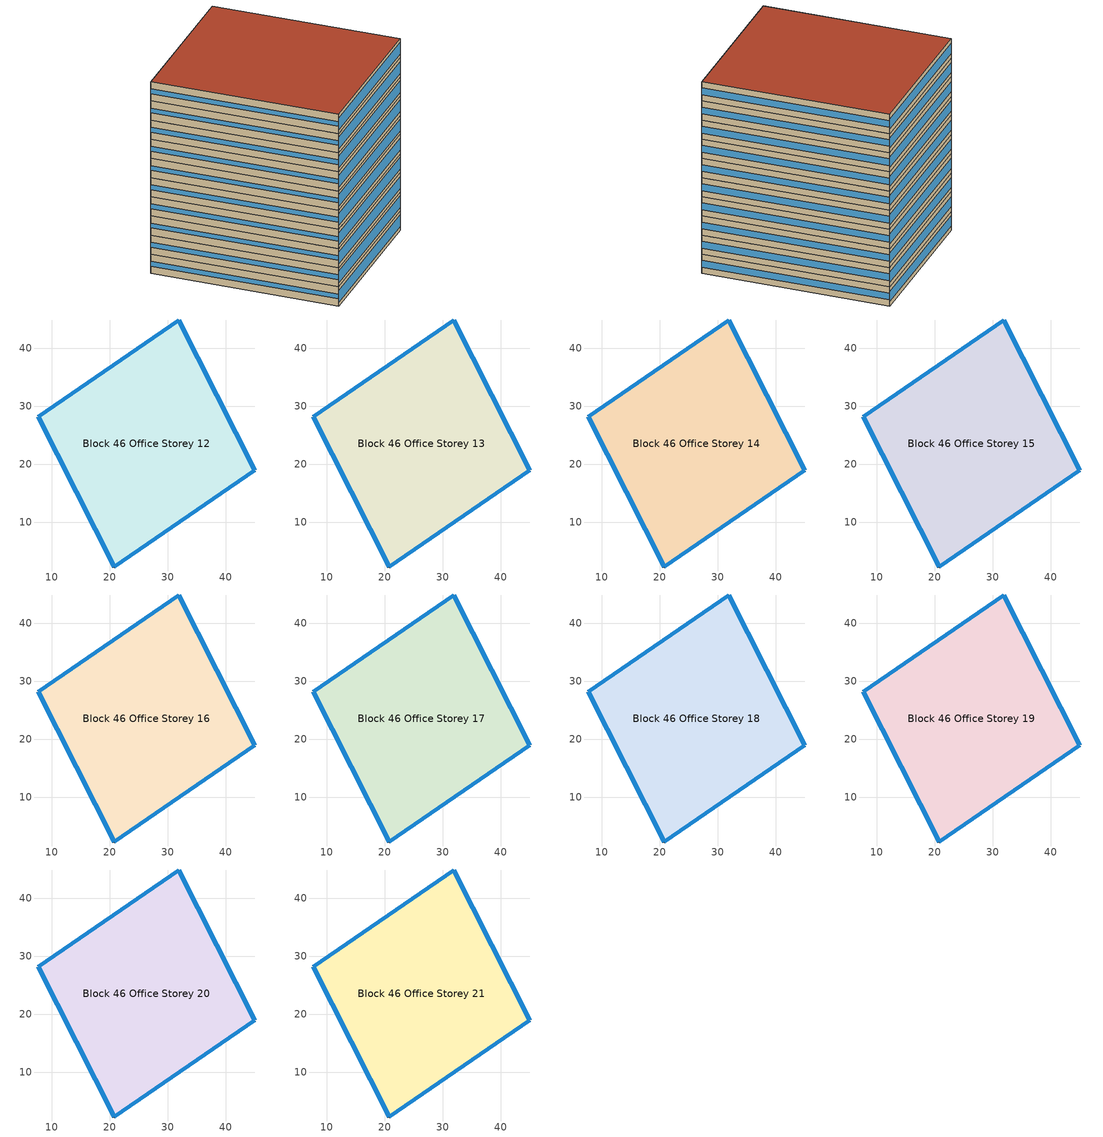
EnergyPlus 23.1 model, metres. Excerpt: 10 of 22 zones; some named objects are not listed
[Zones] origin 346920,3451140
Block 46 Office Storey 12
 floor outside (Project Floor): 31.9,44.92 45.06,19 20.79,2.28 7.63,28.2 z34.91
 wall outside (Project Wall): 7.63,28.2 20.79,2.28 45.06,19 31.9,44.92 7.63,28.2 z34.91:37.82
 window (Office_west_window_construction): 7.64,28.18 20.79,2.29 z36:36.73
 window (Office_south_window_construction): 20.8,2.29 45.04,19 z35.49:37.24
 window (Office_east_window_construction): 45.05,19.02 31.9,44.9 z35.85:36.87
 window (Office_north_window_construction): 31.88,44.91 7.65,28.2 z35.64:37.09
 roof outside (Project Ceiling): 45.06,19 31.9,44.92 7.63,28.2 20.79,2.28 z37.82
Block 46 Office Storey 13
 floor outside (Project Floor): 31.9,44.92 45.06,19 20.79,2.28 7.63,28.2 z37.82
 wall outside (Project Wall): 7.63,28.2 20.79,2.28 45.06,19 31.9,44.92 7.63,28.2 z37.82:40.73
 window (Office_west_window_construction): 7.64,28.18 20.79,2.29 z38.91:39.64
 window (Office_south_window_construction): 20.8,2.29 45.04,19 z38.4:40.15
 window (Office_east_window_construction): 45.05,19.02 31.9,44.9 z38.76:39.78
 window (Office_north_window_construction): 31.88,44.91 7.65,28.2 z38.55:40
 roof outside (Project Ceiling): 45.06,19 31.9,44.92 7.63,28.2 20.79,2.28 z40.73
Block 46 Office Storey 14
 floor outside (Project Floor): 31.9,44.92 45.06,19 20.79,2.28 7.63,28.2 z40.73
 wall outside (Project Wall): 7.63,28.2 20.79,2.28 45.06,19 31.9,44.92 7.63,28.2 z40.73:43.64
 window (Office_west_window_construction): 7.64,28.18 20.79,2.29 z41.82:42.55
 window (Office_south_window_construction): 20.8,2.29 45.04,19 z41.31:43.05
 window (Office_east_window_construction): 45.05,19.02 31.9,44.9 z41.67:42.69
 window (Office_north_window_construction): 31.88,44.91 7.65,28.2 z41.45:42.91
 roof outside (Project Ceiling): 45.06,19 31.9,44.92 7.63,28.2 20.79,2.28 z43.64
Block 46 Office Storey 15
 floor outside (Project Floor): 31.9,44.92 45.06,19 20.79,2.28 7.63,28.2 z43.64
 wall outside (Project Wall): 7.63,28.2 20.79,2.28 45.06,19 31.9,44.92 7.63,28.2 z43.64:46.55
 window (Office_west_window_construction): 7.64,28.18 20.79,2.29 z44.73:45.45
 window (Office_south_window_construction): 20.8,2.29 45.04,19 z44.22:45.96
 window (Office_east_window_construction): 45.05,19.02 31.9,44.9 z44.58:45.6
 window (Office_north_window_construction): 31.88,44.91 7.65,28.2 z44.36:45.82
 roof outside (Project Ceiling): 45.06,19 31.9,44.92 7.63,28.2 20.79,2.28 z46.55
Block 46 Office Storey 16
 floor outside (Project Floor): 31.9,44.92 45.06,19 20.79,2.28 7.63,28.2 z46.55
 wall outside (Project Wall): 7.63,28.2 20.79,2.28 45.06,19 31.9,44.92 7.63,28.2 z46.55:49.45
 window (Office_west_window_construction): 7.64,28.18 20.79,2.29 z47.64:48.36
 window (Office_south_window_construction): 20.8,2.29 45.04,19 z47.13:48.87
 window (Office_east_window_construction): 45.05,19.02 31.9,44.9 z47.49:48.51
 window (Office_north_window_construction): 31.88,44.91 7.65,28.2 z47.27:48.73
 roof outside (Project Ceiling): 45.06,19 31.9,44.92 7.63,28.2 20.79,2.28 z49.45
Block 46 Office Storey 17
 floor outside (Project Floor): 31.9,44.92 45.06,19 20.79,2.28 7.63,28.2 z49.45
 wall outside (Project Wall): 7.63,28.2 20.79,2.28 45.06,19 31.9,44.92 7.63,28.2 z49.45:52.36
 window (Office_west_window_construction): 7.64,28.18 20.79,2.29 z50.55:51.27
 window (Office_south_window_construction): 20.8,2.29 45.04,19 z50.04:51.78
 window (Office_east_window_construction): 45.05,19.02 31.9,44.9 z50.4:51.42
 window (Office_north_window_construction): 31.88,44.91 7.65,28.2 z50.18:51.64
 roof outside (Project Ceiling): 45.06,19 31.9,44.92 7.63,28.2 20.79,2.28 z52.36
Block 46 Office Storey 18
 floor outside (Project Floor): 31.9,44.92 45.06,19 20.79,2.28 7.63,28.2 z52.36
 wall outside (Project Wall): 7.63,28.2 20.79,2.28 45.06,19 31.9,44.92 7.63,28.2 z52.36:55.27
 window (Office_west_window_construction): 7.64,28.18 20.79,2.29 z53.45:54.18
 window (Office_south_window_construction): 20.8,2.29 45.04,19 z52.95:54.69
 window (Office_east_window_construction): 45.05,19.02 31.9,44.9 z53.31:54.33
 window (Office_north_window_construction): 31.88,44.91 7.65,28.2 z53.09:54.55
 roof outside (Project Ceiling): 45.06,19 31.9,44.92 7.63,28.2 20.79,2.28 z55.27
Block 46 Office Storey 19
 floor outside (Project Floor): 31.9,44.92 45.06,19 20.79,2.28 7.63,28.2 z55.27
 wall outside (Project Wall): 7.63,28.2 20.79,2.28 45.06,19 31.9,44.92 7.63,28.2 z55.27:58.18
 window (Office_west_window_construction): 7.64,28.18 20.79,2.29 z56.36:57.09
 window (Office_south_window_construction): 20.8,2.29 45.04,19 z55.85:57.6
 window (Office_east_window_construction): 45.05,19.02 31.9,44.9 z56.22:57.24
 window (Office_north_window_construction): 31.88,44.91 7.65,28.2 z56:57.45
 roof outside (Project Ceiling): 45.06,19 31.9,44.92 7.63,28.2 20.79,2.28 z58.18
Block 46 Office Storey 20
 floor outside (Project Floor): 31.9,44.92 45.06,19 20.79,2.28 7.63,28.2 z58.18
 wall outside (Project Wall): 7.63,28.2 20.79,2.28 45.06,19 31.9,44.92 7.63,28.2 z58.18:61.09
 window (Office_west_window_construction): 7.64,28.18 20.79,2.29 z59.27:60
 window (Office_south_window_construction): 20.8,2.29 45.04,19 z58.76:60.51
 window (Office_east_window_construction): 45.05,19.02 31.9,44.9 z59.13:60.15
 window (Office_north_window_construction): 31.88,44.91 7.65,28.2 z58.91:60.36
 roof outside (Project Ceiling): 45.06,19 31.9,44.92 7.63,28.2 20.79,2.28 z61.09
Block 46 Office Storey 21
 floor outside (Project Floor): 31.9,44.92 45.06,19 20.79,2.28 7.63,28.2 z61.09
 wall outside (Project Wall): 7.63,28.2 20.79,2.28 45.06,19 31.9,44.92 7.63,28.2 z61.09:64
 window (Office_west_window_construction): 7.64,28.18 20.79,2.29 z62.18:62.91
 window (Office_south_window_construction): 20.8,2.29 45.04,19 z61.67:63.42
 window (Office_east_window_construction): 45.05,19.02 31.9,44.9 z62.04:63.05
 window (Office_north_window_construction): 31.88,44.91 7.65,28.2 z61.82:63.27
 roof outside (Project Flat Roof): 45.06,19 31.9,44.92 7.63,28.2 20.79,2.28 z64
[Building]
Building_1: North Axis=0; Terrain=City; Loads Convergence Tolerance Value=0.04; Temperature Convergence Tolerance Value=0.4; Solar Distribution=FullExterior; Maximum Number of Warmup Days=25; Minimum Number of Warmup Days=6
[Site:Location]
CHN Design_Conditions: Latitude=30; Longitude=114; Time Zone=8; Elevation=12
[SIZINGPERIOD:DESIGNDAY] Day of Month=21; DryBulb Temperature Range Modifier Type=DefaultMultipliers; Humidity Condition Type=Wetbulb; Barometric Pressure=101181; Rain Indicator=No; Snow Indicator=No; Daylight Saving Time Indicator=No; Sky Clearness=0; Begin Environment Reset Mode=FullResetAtBeginEnvironment
Name | Month | Day Type | Maximum DryBulb Temperature | Daily DryBulb Temperature Range | Wetbulb or DewPoint at Maximum DryBulb | Wind Speed | Wind Direction | Solar Model Indicator | ASHRAE Clear Sky Optical Depth for Beam Irradiance taub | ASHRAE Clear Sky Optical Depth for Diffuse Irradiance taud
Ann Htg 99.6% Condns DB | 1 | WinterDesignDay | -10 | 0 | -4.8 | 1 | 340 | ASHRAEClearSky | 0 | 0
Ann Clg .4% Condns DB=>MWB | 7 | SummerDesignDay | 40 | 6.6 | 27.1 | 3.5 | 220 | ASHRAETau | 0.781 | 1.413
[MATERIAL]
DefaultMaterial: Roughness=Rough; Thickness=0.1; Conductivity=0.1; Density=1000; Specific Heat=1000; Thermal Absorptance=0.9; Solar Absorptance=0.7; Visible Absorptance=0.7
[WINDOWMATERIAL:SIMPLEGLAZINGSYSTEM] UFactor=1.6; Visible Transmittance=0.6
Name | Solar Heat Gain Coefficient
Office_east_window; Office_south_window; Office_west_window | 0.3
Office_north_window | 0.35
[CONSTRUCTION]
Project Wall; Project Floor; Project Flat Roof; Project Ceiling: DefaultMaterial
Office_east_window_construction: Office_east_window
Office_south_window_construction: Office_south_window
Office_west_window_construction: Office_west_window
Office_north_window_construction: Office_north_window
[SPACE] Ceiling Height=autocalculate; Volume=autocalculate; Floor Area=autocalculate; Space Type=Office
Name | Zone
Block 46 Office Storey 12_space | Block 46 Office Storey 12
Block 46 Office Storey 13_space | Block 46 Office Storey 13
Block 46 Office Storey 14_space | Block 46 Office Storey 14
Block 46 Office Storey 15_space | Block 46 Office Storey 15
Block 46 Office Storey 16_space | Block 46 Office Storey 16
Block 46 Office Storey 17_space | Block 46 Office Storey 17
Block 46 Office Storey 18_space | Block 46 Office Storey 18
Block 46 Office Storey 19_space | Block 46 Office Storey 19
Block 46 Office Storey 20_space | Block 46 Office Storey 20
Block 46 Office Storey 21_space | Block 46 Office Storey 21
[SPACELIST]
Office: Block 46 Office Storey 0_space, Block 46 Office Storey 1_space, Block 46 Office Storey 2_space, Block 46 Office Storey 3_space, Block 46 Office Storey 4_space, Block 46 Office Storey 5_space, Block 46 Office Storey 6_space, Block 46 Office Storey 7_space, Block 46 Office Storey 8_space, Block 46 Office Storey 9_space, Block 46 Office Storey 10_space, Block 46 Office Storey 11_space, Block 46 Office Storey 12_space, Block 46 Office Storey 13_space, Block 46 Office Storey 14_space, Block 46 Office Storey 15_space, Block 46 Office Storey 16_space, Block 46 Office Storey 17_space, Block 46 Office Storey 18_space, Block 46 Office Storey 19_space, Block 46 Office Storey 20_space, Block 46 Office Storey 21_space
[ZONE] Type=1; Multiplier=1; Ceiling Height=autocalculate; Volume=autocalculate; Floor Area=autocalculate; Part of Total Floor Area=Yes
Block 46 Office Storey 12; Block 46 Office Storey 13; Block 46 Office Storey 14; Block 46 Office Storey 15; Block 46 Office Storey 16; Block 46 Office Storey 17; Block 46 Office Storey 18; Block 46 Office Storey 19; Block 46 Office Storey 20; Block 46 Office Storey 21
[PEOPLE]
People_for_office: Zone or ZoneList or Space or SpaceList=Office; Number of People Schedule=SeasonalSchedule_Schedule_office_people; Number of People Calculation Method=People/Area; People per Floor Area=0.1; Fraction Radiant=0.3; Sensible Heat Fraction=autocalculate; Activity Level Schedule=SeasonalSchedule_Schedule_office_activity; Carbon Dioxide Generation Rate=3.82e-08; Enable ASHRAE 55 Comfort Warnings=No; Mean Radiant Temperature Calculation Type=ZoneAveraged; Clothing Insulation Calculation Method=ClothingInsulationSchedule; Cold Stress Temperature Threshold=15.56; Heat Stress Temperature Threshold=30
[LIGHTS]
Light_for_office: Zone or ZoneList or Space or SpaceList=Office; Schedule=SeasonalSchedule_office_lighting; Design Level Calculation Method=Watts/Area; Watts per Zone Floor Area=8; Return Air Fraction=0; Fraction Radiant=0.32; Fraction Visible=0.25; Fraction Replaceable=1; EndUse Subcategory=General; Return Air Fraction Calculated from Plenum Temperature=No; Return Air Fraction Function of Plenum Temperature Coefficient 1=0; Return Air Fraction Function of Plenum Temperature Coefficient 2=0
[ELECTRICEQUIPMENT]
Equipment_for_office: Zone or ZoneList or Space or SpaceList=Office; Schedule=SeasonalSchedule_Schedule_office_equipment; Design Level Calculation Method=Watts/Area; Watts per Zone Floor Area=15; Fraction Latent=0; Fraction Radiant=0; Fraction Lost=0; EndUse Subcategory=Electric Equipment
[DAYLIGHTING:CONTROLS] Illuminance Setpoint at Reference Point 1=300
Name | Zone or Space | Glare Calculation Daylighting Reference Point | Daylighting Reference Point 1
Dlight_Block 46 Office Storey 12 | Block 46 Office Storey 12 | Rpoint_Block 46 Office Storey 12 | Rpoint_Block 46 Office Storey 12
Dlight_Block 46 Office Storey 13 | Block 46 Office Storey 13 | Rpoint_Block 46 Office Storey 13 | Rpoint_Block 46 Office Storey 13
Dlight_Block 46 Office Storey 14 | Block 46 Office Storey 14 | Rpoint_Block 46 Office Storey 14 | Rpoint_Block 46 Office Storey 14
Dlight_Block 46 Office Storey 15 | Block 46 Office Storey 15 | Rpoint_Block 46 Office Storey 15 | Rpoint_Block 46 Office Storey 15
Dlight_Block 46 Office Storey 16 | Block 46 Office Storey 16 | Rpoint_Block 46 Office Storey 16 | Rpoint_Block 46 Office Storey 16
Dlight_Block 46 Office Storey 17 | Block 46 Office Storey 17 | Rpoint_Block 46 Office Storey 17 | Rpoint_Block 46 Office Storey 17
Dlight_Block 46 Office Storey 18 | Block 46 Office Storey 18 | Rpoint_Block 46 Office Storey 18 | Rpoint_Block 46 Office Storey 18
Dlight_Block 46 Office Storey 19 | Block 46 Office Storey 19 | Rpoint_Block 46 Office Storey 19 | Rpoint_Block 46 Office Storey 19
Dlight_Block 46 Office Storey 20 | Block 46 Office Storey 20 | Rpoint_Block 46 Office Storey 20 | Rpoint_Block 46 Office Storey 20
Dlight_Block 46 Office Storey 21 | Block 46 Office Storey 21 | Rpoint_Block 46 Office Storey 21 | Rpoint_Block 46 Office Storey 21
[HVACTEMPLATE:ZONE:IDEALLOADSAIRSYSTEM] Template Thermostat=Thermostat_for_office; Maximum Heating Supply Air Temperature=50; Minimum Cooling Supply Air Temperature=13; Maximum Heating Supply Air Humidity Ratio=0.0156; Minimum Cooling Supply Air Humidity Ratio=0.0077; Heating Limit=NoLimit; Cooling Limit=NoLimit; Dehumidification Control Type=ConstantSensibleHeatRatio; Cooling Sensible Heat Ratio=0.7; Dehumidification Setpoint=60; Humidification Control Type=None; Humidification Setpoint=30; Outdoor Air Method=DetailedSpecification; Outdoor Air Flow Rate per Person=0.00944; Outdoor Air Flow Rate per Zone Floor Area=0; Outdoor Air Flow Rate per Zone=0; Design Specification Outdoor Air Object=Ventilation_for_office; Demand Controlled Ventilation Type=None; Outdoor Air Economizer Type=NoEconomizer; Heat Recovery Type=None; Sensible Heat Recovery Effectiveness=0.7; Latent Heat Recovery Effectiveness=0.65
Block 46 Office Storey 12; Block 46 Office Storey 13; Block 46 Office Storey 14; Block 46 Office Storey 15; Block 46 Office Storey 16; Block 46 Office Storey 17; Block 46 Office Storey 18; Block 46 Office Storey 19; Block 46 Office Storey 20; Block 46 Office Storey 21
[DESIGNSPECIFICATION:OUTDOORAIR]
Ventilation_for_office: Outdoor Air Method=Flow/Person; Outdoor Air Flow per Person=0.00833333; Outdoor Air Flow per Zone Floor Area=0; Outdoor Air Flow per Zone=0; Outdoor Air Flow Air Changes per Hour=0
[SCHEDULE:DAY:HOURLY]
Schedule_office_lighting_weekday_hourly: 0.1, 0.1, 0.1, 0.1, 0.1, 0.1, 0.1, 0.2, 0.5, 0.95, 0.95, 0.95, 0.8, 0.8, 0.95, 0.95, 0.95, 0.95, 0.95, 0.95, 0.95, 0.8, 0.5, 0.1
Schedule_office_lighting_holiday_hourly; Schedule_office_equipment_holiday_hourly: 0.1, 0.1, 0.1, 0.1, 0.1, 0.1, 0.1, 0.1, 0.1, 0.1, 0.1, 0.1, 0.1, 0.3, 0.3, 0.3, 0.3, 0.3, 0.3, 0.3, 0.3, 0.3, 0.1, 0.1
Schedule_office_equipment_weekday_hourly: 0.1, 0.1, 0.1, 0.1, 0.1, 0.1, 0.1, 0.2, 0.5, 0.95, 0.95, 0.95, 0.5, 0.5, 0.95, 0.95, 0.95, 0.95, 0.95, 0.95, 0.4, 0.4, 0.3, 0.1
Schedule_office_people_weekday_hourly: 0.1, 0.1, 0.1, 0.1, 0.1, 0.1, 0.1, 0.5, 0.95, 0.95, 0.95, 0.8, 0.8, 0.95, 0.95, 0.95, 0.95, 0.95, 0.8, 0.5, 0.5, 0.3, 0.1, 0.1
Schedule_office_people_holiday_hourly: 0.1, 0.1, 0.1, 0.1, 0.1, 0.1, 0.1, 0.1, 0.1, 0.1, 0.1, 0.1, 0.1, 0.3, 0.3, 0.3, 0.3, 0.3, 0.3, 0.1, 0.1, 0.1, 0.1, 0.1
Schedule_office_activity_weekday_hourly; Schedule_office_activity_holiday_hourly: 144, 144, 144, 144, 144, 144, 144, 144, 144, 144, 144, 144, 144, 144, 144, 144, 144, 144, 144, 144, 144, 144, 144, 144
[SCHEDULE:WEEK:DAILY]
Schedule_office_lighting_weekly: Schedule_office_lighting_holiday_hourly, Schedule_office_lighting_weekday_hourly, Schedule_office_lighting_weekday_hourly, Schedule_office_lighting_weekday_hourly, Schedule_office_lighting_weekday_hourly, Schedule_office_lighting_weekday_hourly, Schedule_office_lighting_holiday_hourly, Schedule_office_lighting_holiday_hourly, Schedule_office_lighting_weekday_hourly, Schedule_office_lighting_weekday_hourly, Schedule_office_lighting_holiday_hourly, Schedule_office_lighting_holiday_hourly
Schedule_office_equipment_weekly: Schedule_office_equipment_holiday_hourly, Schedule_office_equipment_weekday_hourly, Schedule_office_equipment_weekday_hourly, Schedule_office_equipment_weekday_hourly, Schedule_office_equipment_weekday_hourly, Schedule_office_equipment_weekday_hourly, Schedule_office_equipment_holiday_hourly, Schedule_office_equipment_holiday_hourly, Schedule_office_equipment_weekday_hourly, Schedule_office_equipment_weekday_hourly, Schedule_office_equipment_holiday_hourly, Schedule_office_equipment_holiday_hourly
Schedule_office_people_weekly: Schedule_office_people_holiday_hourly, Schedule_office_people_weekday_hourly, Schedule_office_people_weekday_hourly, Schedule_office_people_weekday_hourly, Schedule_office_people_weekday_hourly, Schedule_office_people_weekday_hourly, Schedule_office_people_holiday_hourly, Schedule_office_people_holiday_hourly, Schedule_office_people_weekday_hourly, Schedule_office_people_weekday_hourly, Schedule_office_people_holiday_hourly, Schedule_office_people_holiday_hourly
Schedule_office_activity_weekly: Schedule_office_activity_holiday_hourly, Schedule_office_activity_weekday_hourly, Schedule_office_activity_weekday_hourly, Schedule_office_activity_weekday_hourly, Schedule_office_activity_weekday_hourly, Schedule_office_activity_weekday_hourly, Schedule_office_activity_holiday_hourly, Schedule_office_activity_holiday_hourly, Schedule_office_activity_weekday_hourly, Schedule_office_activity_weekday_hourly, Schedule_office_activity_holiday_hourly, Schedule_office_activity_holiday_hourly
[SCHEDULE:YEAR]
SeasonalSchedule_office_lighting: Schedule_office_lighting_weekly, 1, 1, 12, 31
SeasonalSchedule_Schedule_office_equipment: Schedule_office_equipment_weekly, 1, 1, 12, 31
SeasonalSchedule_Schedule_office_people: Schedule_office_people_weekly, 1, 1, 12, 31
SeasonalSchedule_Schedule_office_activity: Schedule_office_activity_weekly, 1, 1, 12, 31
